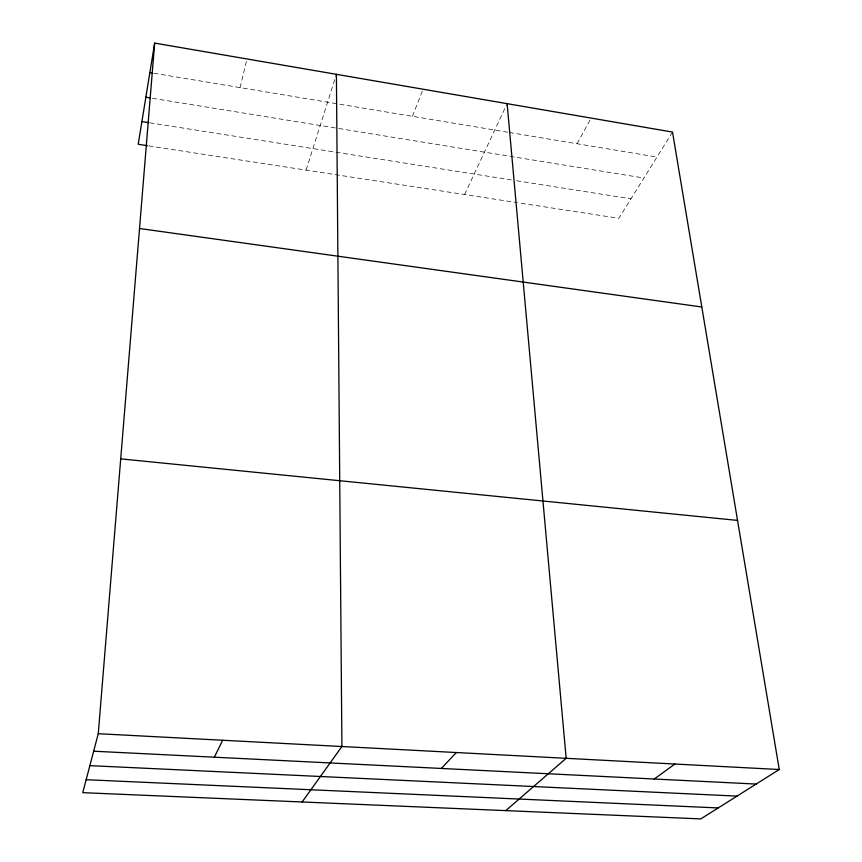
<?xml version="1.0" encoding="UTF-8"?>
<svg xmlns="http://www.w3.org/2000/svg" width="862" height="862" viewBox="0 0 862 862"><rect width="100%" height="100%" fill="white"/><g stroke="black" fill="none" stroke-linecap="round" stroke-linejoin="round"><path stroke-width="0.65" stroke-dasharray="4.31 3.23" d="M240.11 87.612L246.974 58.961M306.096 170.126L335.997 75.587M412.435 116.316L423.07 89.217M464.586 194.532L506.554 104.852M577.087 143.749L591.084 118.083M672.511 132.069L618.862 218.291L517.62 202.699M148.857 145.915L516.295 202.495M149.794 122.813L511.285 179.921M516.586 180.761L630.973 198.831M152.466 98.279L337.398 128.287M338.723 128.503L643.925 178.025M153.856 73.238L508.041 132.252M509.367 132.468L656.963 157.056"/><path stroke-width="1.29" d="M98.268 733.702L154.664 43.1L672.511 132.069L779.259 769.518L700.795 818.9L82.741 792.663L98.268 733.702L779.259 769.518M154.664 43.1L138.211 144.277L147.521 145.71M214.326 757.202L222.665 740.242M302.131 801.972L341.912 746.514L336.395 74.326M441.376 768.451L456.321 752.537M505.757 810.625L566.162 758.312L507.115 103.655M654.269 779.011L674.849 764.034M86.157 779.711L718.208 807.942M89.853 765.639L736.999 796.111M93.656 751.211L756.157 784.064M120.712 458.864L737.538 520.411M139.525 228.505L701.808 306.991M141.907 121.564L148.48 122.609M145.861 97.212L149.826 97.848M149.869 72.58L152.531 73.022"/></g></svg>
